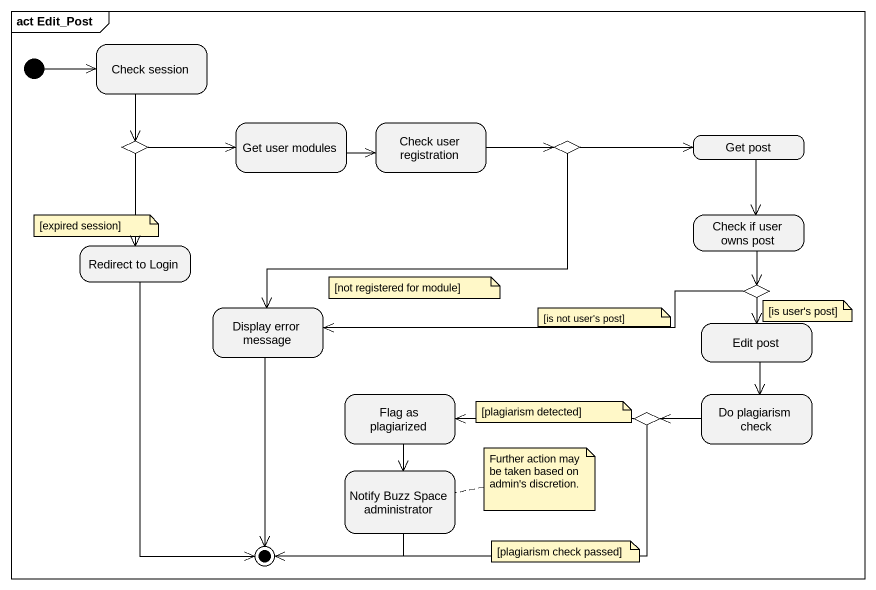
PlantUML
@startuml
mainframe act Edit_Post
hide empty description
state "Check session" as Check_session
state choice1 <<choice>>
state "Get user modules" as Get_user_modules
state "Check user registration" as Check_user_registration
state choice2 <<choice>>
state "Get post" as Get_post
state "Redirect to Login" as Redirect_to_Login
state "Check if user owns post" as Check_if_user_owns_post
state choice3 <<choice>>
state "Display error message" as Display_error_message
state "Edit post" as Edit_post
state "Flag as plagiarized" as Flag_as_plagiarized
state "Do plagiarism check" as Do_plagiarism_check
state choice4 <<choice>>
state "Notify Buzz Space administrator" as Notify_Buzz_Space
[*] -right-> Check_session
Check_session --> choice1
choice1 -right-> Get_user_modules
choice1 --> Redirect_to_Login
Get_user_modules -right-> Check_user_registration
Check_user_registration -right-> choice2
choice2 -right-> Get_post
choice2 --> Display_error_message
Get_post --> Check_if_user_owns_post
Check_if_user_owns_post --> choice3
choice3 -left-> Display_error_message
choice3 --> Edit_post
Edit_post --> Do_plagiarism_check
Flag_as_plagiarized --> Notify_Buzz_Space
Do_plagiarism_check -left-> choice4
choice4 -left-> Flag_as_plagiarized
Redirect_to_Login --> [*]
Display_error_message --> [*]
choice4 -left-> [*]
Notify_Buzz_Space -left-> [*]
note as N1
  [expired session]
end note
note as N2
  [not registered for module]
end note
note as N3
  [is not user's post]
end note
note as N4
  [is user's post]
end note
note as N5
  [plagiarism detected]
end note
note right of Notify_Buzz_Space : Further action may be taken based on admin's discretion.
note as N7
  [plagiarism check passed]
end note
@enduml
